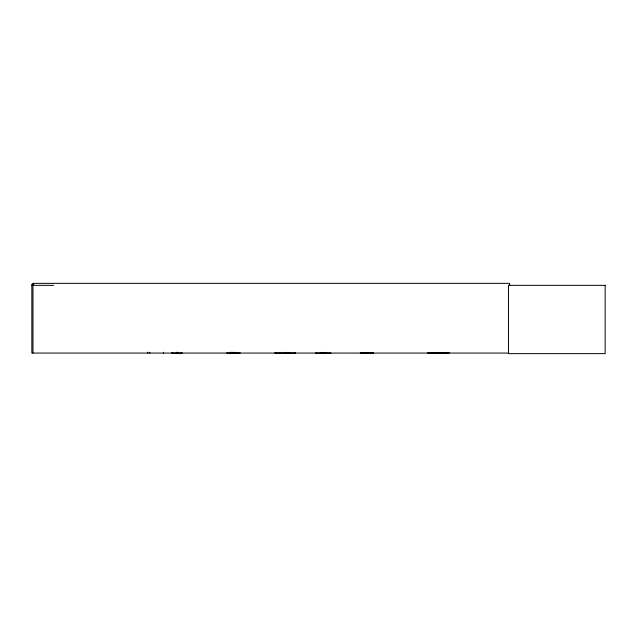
<?xml version="1.0" encoding="UTF-8"?>
<svg xmlns="http://www.w3.org/2000/svg" width="637" height="637" viewBox="0 0 637 637"><rect width="100%" height="100%" fill="white"/><g stroke="black" fill="none" stroke-linecap="round" stroke-linejoin="round"><path stroke-width="0.96" d="M229.702 352.93L229.702 352.508M237.187 353.049L237.187 352.508M315.809 353.073L330.89 353.002M280.439 352.986L280.391 352.365M176.497 352.986L176.584 352.556L176.656 353.073M324.082 353.002L324.129 352.556L324.169 353.073M231.605 353.002L231.573 352.556M432.324 352.93L449.411 352.739M33.841 284.07L31.85 284.07L31.85 353.073L508.629 353.073M31.85 285.352L53.699 285.352M360.383 352.627L373.139 352.627M446.378 352.771L427.857 352.771L446.378 353.041L446.362 352.532M360.359 352.794L373.163 352.81M427.857 352.906L446.378 352.906M275.088 352.93L295.305 353.049M360.375 353.033L373.155 353.033M287.12 353.002L287.176 352.556L287.191 352.986M286.809 353.002L286.738 352.556M295.035 353.002L294.987 352.556M322.648 353.002L322.601 352.556L322.561 353.073M509.624 285.352L509.624 283.354L32.973 283.354L32.973 353.073M330.563 352.508L330.563 353.073M325.993 352.365L325.993 353.073M325.714 352.365L325.714 353.073M321.016 352.365L321.016 353.073M320.737 352.365L320.737 353.073M316.167 352.508L316.167 353.073M294.939 352.508L294.939 353.073M290.432 352.365L290.432 353.073M290.161 352.365L290.161 353.073M288.306 352.508L288.306 353.073M286.666 352.508L286.666 353.073M286.602 352.508L286.602 353.073M285.495 352.365L285.495 353.073M285.272 352.365L285.336 353.073M285.002 352.365L285.002 353.073M280.503 352.508L280.503 353.073M280.033 352.365L280.033 353.073M275.088 352.508L275.088 353.073M239.95 352.508L240.014 353.073L226.939 353.049L226.947 352.508M235.013 352.365L235.013 353.073M234.655 352.365L234.703 353.073M233.707 352.221L233.707 353.073M232.919 352.365L232.919 353.073M232.25 352.365L232.234 353.073M231.892 352.365L231.812 353.073M231.717 352.221L231.749 353.073M231.438 352.508L231.502 353.073M230.331 352.365L230.331 353.073M182.023 352.508L182.031 353.073L171.775 353.049L171.783 352.508M177.763 352.365L177.755 353.073M177.086 352.221L177.078 353.073M176.736 352.365L176.72 353.073M163.422 352.221L163.422 353.073M149.767 352.221L149.767 353.073M147.776 352.221L147.776 353.073M449.404 352.595L432.324 352.787L449.396 352.595M605.15 285.352L508.501 285.352L508.501 353.646L605.15 353.646L605.15 285.352"/></g></svg>
